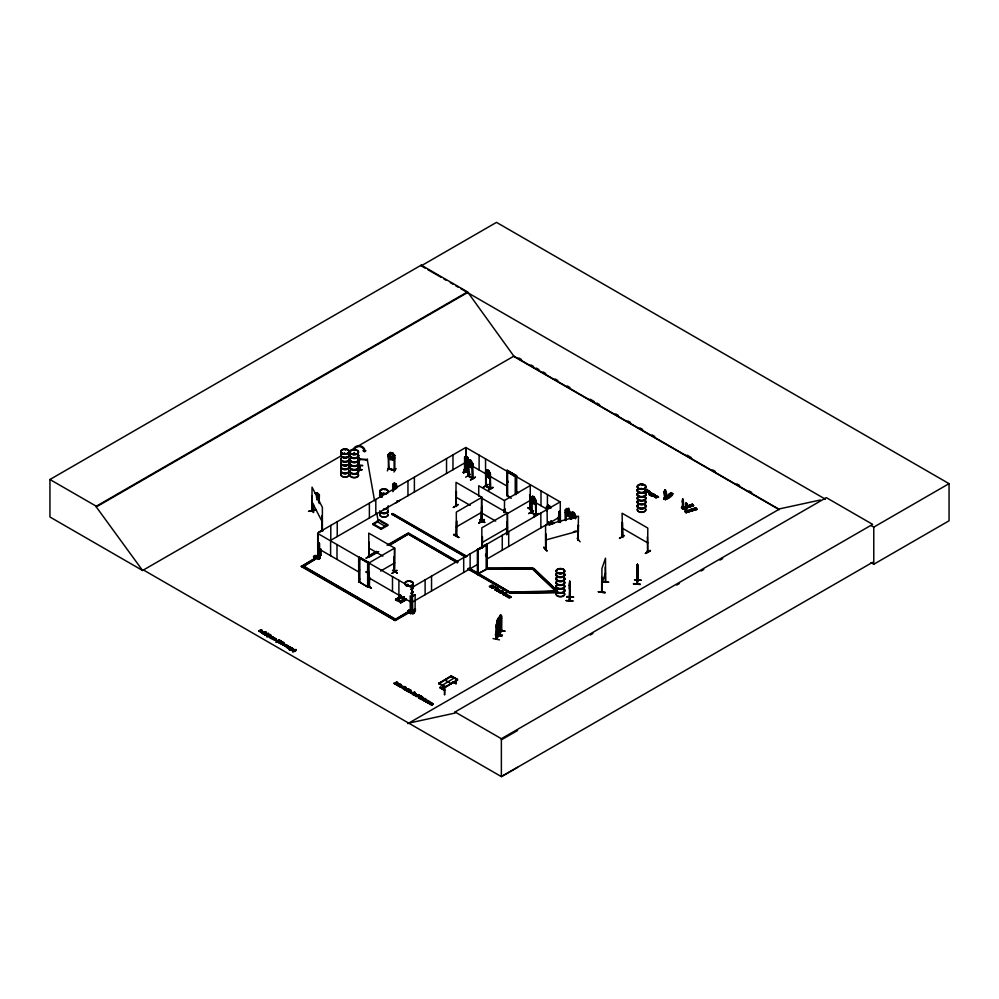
<?xml version="1.0" encoding="UTF-8"?>
<svg xmlns="http://www.w3.org/2000/svg" width="999" height="999" viewBox="0 0 999 999"><rect width="100%" height="100%" fill="white"/><g stroke="black" fill="none" stroke-linecap="round" stroke-linejoin="round"><path stroke-width="1.5" d="M289.935 649.138C290.709 647.14 294.73 649.625 291.646 647.914C288.187 647.777 292.095 650.911 289.985 648.938M358.466 463.573L359.153 463.336M358.504 458.379L359.153 457.954L359.353 467.744M637.137 584.04L637.162 583.291M636.825 571.528L637.15 565.584L637.05 584.115L638.099 580.307L637.412 564.26L636.838 571.216M358.466 463.099L359.165 462.924L358.466 463.499M359.165 458.429L358.504 457.879M359.128 458.191L359.128 463.511M569.455 587.162L569.58 587.712C569.13 592.532 570.604 584.74 569.742 581.068L569.418 586.063M569.692 582.317L569.418 600.923L570.017 582.117M569.455 585.389L569.542 582.442M683.229 508.066L683.653 503.071M686.7 511.775L686.937 507.13M566.146 600.699L572.939 601.086M605.132 592.432L598.438 591.67M365.734 459.94C351.236 458.916 369.518 459.053 365.846 459.69M367.257 459.815C367.32 462.112 367.345 457.367 367.407 459.665M637.075 570.292L637.187 567.844M263.149 632.13L261.301 632.492L263.574 631.843M569.68 585.839L569.755 581.88M357.967 469.655L362.075 469.705L358.004 469.268M569.817 588.136L569.942 584.477M665.809 498.626L666.121 493.906A1.511 1.011 51 0 0 665.858 491.858L665.809 491.908A1.511 1.011 51 0 1 666.058 493.956L666.121 493.906M633.503 584.028L640.309 584.39L633.553 583.566M264.298 634.427C265.334 636.313 263.898 631.668 267.02 633.99L268.169 633.391L267.02 633.99M415.671 695.579C417.008 698.226 414.86 693.781 418.256 695.391M637.399 564.335L636.912 573.339L637.287 568.306M276.561 642.432L276.873 641.558A3.034 1.748 0 0 1 277.51 641.033L278.421 640.659A3.209 1.848 0 0 1 279.358 640.509C280.232 637.762 273.913 643.681 276.873 641.246A3.034 1.748 0 0 1 277.51 640.721L279.92 640.484M637.075 571.328L637.374 565.072M292.57 651.673L295.279 651.298L295.941 649.412L295.279 650.986L292.582 651.66L295.891 649.737M367.657 586.85L367.657 562.587L359.49 557.867L359.553 582.167L358.753 581.955L358.653 556.893L368.294 562.212L368.082 587.337L359.565 582.092L359.565 557.991L367.957 562.412L359.565 557.991M682.23 500.949C683.403 506.73 680.856 506.168 683.716 508.316M682.429 502.347L682.854 498.901M682.255 507.38L682.841 507.242M685.601 504.97L686.076 502.622M685.701 504.657L685.626 505.319M686.301 510.764L685.814 511.126M685.714 511.138L685.701 505.294M696.041 508.279L685.127 511.65L685.077 510.789L686.013 510.801M687.037 506.793L687.125 506.131M636.738 573.938L637.262 565.496M637.075 572.639L637.337 566.608L636.912 572.689M636.75 573.876L637.075 574.999L637.399 566.695M655.019 495.392L653.933 494.443L655.032 495.267M498.364 620.704L498.801 617.869M500.187 615.859L499.05 624.15M362.063 469.73L358.004 469.48M497.602 622.939L497.115 624.65L496.853 620.754L496.378 639.273L498.651 635.601L498.651 620.754L497.627 619.505L496.078 626.71C498.026 631.68 499.338 615.958 497.689 626.585M496.491 625.486L496.978 626.086L497.477 625.274L498.276 618.331M501.448 630.132L499.125 634.353L499.113 619.492L499.388 634.427L499.488 618.881L500.624 614.66L501.436 615.846L501.461 631.131L501.648 615.908M493.044 638.573L499.463 639.86M496.041 633.728L502.472 635.014M665.396 489.735L664.71 489.735M664.884 497.864L665.209 497.952M664.622 490.01L664.572 491.396A1.511 1.011 51 0 0 664.31 493.231L665.009 499.138L664.435 497.814L665.247 497.852M566.733 596.828L573.538 597.177L566.745 596.515M569.617 589.385L569.405 585.451M569.717 585.689L569.655 600.936L569.492 599.937M570.242 582.192L569.705 600.849M633.541 583.828L640.297 584.378M358.653 458.628L358.778 467.732L359.415 459.877M358.254 469.43L358.741 466.645M360.164 458.928L360.189 459.677M358.791 466.62L358.316 469.23M359.128 469.48L359.877 465.571M359.44 469.542L360.139 465.596M358.728 465.534L362.837 465.559L358.728 465.297M499.113 620.529L498.364 621.74M285.951 646.59L287.874 646.99L286.026 646.715M403.996 689.335C404.857 687.986 406.905 689.422 404.483 689.173M424.937 701.036C423.539 702.01 428.583 700.836 426.373 700.212M497.614 624.238L498.351 625.411L497.514 624.288L498.351 618.356M498.364 618.393L497.589 624.3M499.388 619.155C499.25 612.574 502.909 614.56 499.987 621.241L499.488 620.641L498.489 623.676L497.989 623.076M499.188 619.505L499.85 615.921M500.611 621.678L501.461 618.144L499.925 623.001L499.088 621.865L499.937 622.914M494.655 586.638C491.246 591.408 491.058 583.816 494.655 586.95M294.593 649.999C293.419 647.889 289.385 649.787 294.58 649.887C290.821 648.938 293.706 652.135 292.657 649.525M399.175 686.363C400.249 683.953 403.833 687.549 399.962 685.689C399.163 687.512 401.76 686.55 399.637 686.475M408.778 691.733C413.474 690.596 408.391 691.708 410.177 692.182C407.792 693.281 410.102 688.723 411.463 691.683M430.569 704.008C430.132 705.706 436.163 703.034 430.656 704.17M510.177 597.365C507.18 598.626 509.378 597.19 510.564 596.99A1.411 0.812 0 0 1 510.789 597.34C510.526 595.354 507.43 599.25 506.893 595.966C512.312 595.004 506.343 597.677 506.655 595.941M359.465 560.489L359.49 559.502M359.578 569.517L359.465 570.292M359.578 579.445L359.578 578.533M407.13 585.314L406.206 584.84L407.367 585.177M411.226 582.355L411.376 582.217M438.798 683.541L451.211 675.873L457.455 679.432L457.517 680.132L445.117 687.075L438.823 683.229M444.817 686.55L444.58 694.967L444.343 686.55M478.096 551.598L478.134 552.36L478.234 551.61M478.096 562.287L478.146 561.363L478.196 562.275M478.134 570.454L478.234 570.953M478.096 571.328L478.134 570.629M515.746 478.708L515.771 477.722L515.771 478.633M515.771 487.712L515.771 488.623M515.796 487.774L515.771 488.449M260.09 630.069L260.539 631.58L258.629 630.781L260.776 631.53L260.577 630.182M272.165 637.187C272.69 634.165 261.875 640.034 269.643 634.365C272.739 635.514 268.369 636.813 270.916 635.327M496.391 624L496.166 639.223L498.189 635.389M498.651 635.651L496.141 638.598M501.66 630.806L499.425 634.427M681.88 508.179L692.669 504.745L681.655 507.954L681.605 507.092L682.792 506.83L682.03 507.28M500.761 593.206C502.222 590.634 504.358 592.557 502.46 592.332L501.923 591.72L503.321 592.519M644.904 489.46L644.855 489.273A4.258 2.46 0 0 1 644.505 492.457A4.258 2.46 0 0 1 638.748 492.544A4.258 2.46 0 0 1 638.111 489.248M269.93 637.399L270.679 636.438L272.19 637.075M284.665 643.955C280.844 645.267 287.125 642.532 282.205 643.731C283.604 647.14 281.418 642.782 284.628 644.08M294.593 649.687L293.981 650.599L292.657 649.837M401.91 685.851L401.286 686.763L399.962 685.689M411.463 691.37L410.851 692.282L409.528 691.508M506.605 595.379C500.249 595.304 510.951 593.369 505.519 595.691C507.03 593.631 511.775 597.739 507.405 595.716M654.944 495.941C655.868 498.314 653.334 495.729 656.892 496.103M637.15 565.621L637.487 564.26L637.986 580.569M637.412 566.608L637 567.919M634.552 579.919L641.358 580.282L634.602 579.682M637.799 580.244L636.775 584.065L636.85 583.154M691.708 509.49L692.082 510.027M394.655 488.661L395.941 483.853L394.293 482.917L392.682 484.34L392.782 490.309M276.161 642.195L278.421 640.359A3.209 1.848 0 0 1 279.358 640.197L279.907 640.184M292.57 651.36L294.742 651.248L296.328 649.637M498.014 591.108L499.2 592.357C504.657 588.998 497.352 592.956 498.851 590.896M312.275 511.388L312.038 496.178L312.237 511.401L312.125 510.514M321.915 530.919L321.953 530.282M453.908 534.39L458.791 537.425L453.946 534.34M458.753 537.4L453.896 534.627M487.712 470.541L487.2 473.301L488.249 474.812L488.786 473.176L487.774 470.517M548.788 505.831L548.226 508.616M651.098 492.819C649.4 496.128 647.09 491.233 650.911 492.732C647.914 495.292 649.899 491.645 648.701 490.759L646.153 492.232L648.701 490.459L649.862 491.745M601.735 577.297L601.635 592.345M605.269 567.182L605.506 582.242L605.207 581.693M602.047 581.643L608.778 582.28L602.085 581.505M601.935 592.357L601.91 568.481L605.506 558.191L605.569 582.092M605.094 592.857L598.438 591.92M260.851 632.292L262.088 631.468L263.499 631.88M428.646 701.348C431.93 702.285 425.137 704.445 429.745 701.798M507.43 595.167L506.356 594.53M396.503 684.69L397.964 684.74L396.978 684.103L396.054 684.752L397.165 685.202L396.191 684.078L398.426 684.128L397.477 683.528L398.276 684.565M496.491 590.421L497.939 590.172M601.91 583.329L605.506 573.039M456.131 682.729L453.958 681.917L456.006 683.666L456.193 682.979M390.447 454.945L391.171 453.009L392.595 455.294M665.858 498.576L664.56 498.051M485.876 554.133L485.576 555.107M486.076 555.269C485.789 556.805 487.1 554.657 485.514 555.144M669.005 495.904L669.218 495.267L668.468 495.729M544.03 547.315L547.04 550.899L543.781 547.39M546.99 550.861L543.743 547.44M345.13 449.6L345.804 449.687L345.092 449.812M344.143 453.396L344.88 453.621M344.98 453.771L344.455 453.234M354.383 450.424L354.633 450.499M355.032 450.262L354.707 450.074M353.296 454.108L354.558 454.133L353.708 454.508M354.358 453.996L353.559 454.458M384.178 489.56L384.69 489.672M382.979 493.419L384.24 493.444M560.002 572.739L559.552 573.389L560.439 573.064M560.689 573.289L559.902 572.951M642.082 485.077L641.995 484.565M640.559 488.711L641.258 488.523M642.095 484.927L642.12 484.727M641.37 488.973L641.258 488.336M641.87 488.786L641.171 488.986M468.781 461.625L469.605 459.665L471.216 460.651L472.802 463.923L472.739 466.233L471.191 467.707L469.58 466.72L468.044 463.461M487.2 469.942L486.401 473.563L488.523 476.186L489.56 475.387L488.773 470.854C488.199 468.718 484.503 471.153 486.288 471.478L486.163 486.451L485.839 485.502M531.88 498.151L532.704 496.191L531.043 497.639L531.043 499.999L532.654 503.284L534.34 504.195L535.951 502.772L535.839 500.437L534.34 497.127L532.654 496.216M547.427 507.117L548.239 505.157L549.85 506.143M546.141 548.351L545.516 549.063L546.303 548.601M578.521 539.685L577.847 540.234L578.371 539.51M466.271 471.291L464.435 472.14L466.121 470.616M415.671 695.891C417.52 692.819 422.602 697.04 416.745 696.216M313.686 512.462L311.7 508.616M408.728 690.321C409.078 687.537 407.48 692.607 406.081 690.484M397.427 685.052L398.888 684.14L397.452 683.516M406.83 688.723L405.219 690.097L403.996 688.848L406.368 688.711L405.419 688.111L406.306 689.085L404.495 689.372L405.894 689.023M275.524 639.735C275.387 638.748 271.666 639.61 275.899 639.098C272.203 641.633 278.384 639.372 275.287 638.511M275.225 638.948L274.263 638.011L275.274 638.698M394.83 457.967L392.619 459.99L390.409 459.627L388.236 456.868L388.236 454.508L390.422 452.522L392.644 452.884L394.83 455.482L394.093 455.357L394.155 469.855M388.224 454.545L390.422 452.522L389.36 456.531L392.245 458.404L393.656 457.242L392.644 452.884M390.459 459.528L390.409 452.559M392.607 459.89L392.619 452.934M368.906 556.805L368.506 555.943L376.461 551.348M369.218 557.28L368.731 542.145L368.831 556.992M397.702 501.273L397.54 501.386M456.356 506.043L456.356 506.193M455.806 506.281L455.856 491.458L456.468 506.456M481.318 511.688L481.143 520.966L481.093 520.342M481.818 521.066L481.268 520.779M481.768 521.765L481.93 522.165M621.853 537.187L622.589 537.362L622.09 513.224L647.802 528.071L647.652 552.085L647.364 536.85M647.227 551.298L647.851 551.436M388.911 467.357L387.312 470.904M394.83 455.482L394.83 470.479L388.286 468.831L394.892 470.329M388.986 468.968L388.424 454.395L388.411 469.418M394.23 470.404L394.33 469.667L394.73 470.479M393.943 472.028L396.153 468.543M468.007 475.999L468.007 457.554L466.421 456.643L467.844 457.654L468.194 472.515L466.096 471.528L465.959 447.377L317.919 532.854L317.907 557.454M468.069 461.151L468.668 476.136M472.377 477.984L472.839 478.758L472.352 463.623M472.515 463.524L472.564 478.359M472.789 478.733L468.069 475.999L472.952 478.034L468.543 475.736M486.163 485.914L490.634 488.274L486.288 485.764M485.626 486.138L490.459 488.923L490.409 474.05L488.861 470.779L487.175 469.867L485.564 471.291L486.288 471.478M486.101 486.451L486.351 485.789M531.493 512.774L535.939 515.272L536.051 500.299L535.377 499.962L535.864 515.284M531.431 512.425L535.601 514.86M548.601 522.015L551.261 523.326M550.924 523.963L550.986 521.003M570.217 597.39L569.942 582.117M269.892 636.076L267.832 636.263M369.68 586.076L369.518 586.076M369.305 586.85L369.642 577.459M394.355 572.102L394.767 548.026L369.043 562.874L368.993 586.775L369.642 586.613M482.267 521.228L482.23 513.511M530.294 509.403L529.595 509.615L530.307 508.903M496.491 588.274L498.414 588.536L496.94 588.586L498.414 588.848L497.502 588.399L498.264 590.297L496.103 590.209L497.152 590.933M396.578 683.491C392.57 685.476 395.229 681.53 397.802 682.929M498.314 619.792L498.126 623.738L498.676 621.341L499.025 622.265M498.289 618.381L499.125 617.095M498.176 635.302L498.451 635.976L498.164 620.804M501.161 616.158L501.198 631.093M498.276 625.399L499.113 624.113M501.81 636.113L495.467 634.652M498.351 629.732L504.907 631.143L498.464 629.807M499.413 633.591L501.198 630.706M501.885 635.976L495.342 634.877M491.396 587.537C495.179 584.028 494.43 589.535 491.358 587.375M654.195 496.466L655.731 495.666L656.88 496.291M272.165 636.887L271.753 637.574M499.075 622.227L499.213 618.369L498.663 620.666L498.351 619.817M400.262 594.78L397.315 599.575L400.374 594.867M400.562 594.942L397.49 599.65M404.245 597.102L401.173 601.81L404.12 597.002M404.42 597.177L401.473 601.972L403.771 598.451M366.783 571.553L366.483 572.552L366.084 571.828M366.645 572.077L366.808 572.327M507.917 482.317L507.892 481.543M508.254 482.067L507.467 481.905L507.604 480.731M316.383 497.165L317.12 495.092L316.371 493.169M438.823 683.441L451.211 676.073L457.342 679.345M438.986 683.603L445.117 687.287L457.517 679.919L445.417 686.975M440.159 687.487L444.555 690.284L440.122 687.961L440.259 687.225M456.006 683.653L452.772 681.78M313.349 504.458L313.349 510.564L313.411 504.595M688.361 505.756L688.835 506.256M464.435 472.14L466.121 471.166L468.668 472.577L469.505 472.09L466.983 470.716M466.421 471.491L466.271 470.754L464.622 472.015M317.095 499.675L319.33 497.052L317.145 499.775M270.816 635.539L269.693 634.727L268.943 635.476M264.36 634.178L266.895 633.803M485.739 555.082L486.026 555.894M440.134 687.537L443.556 687.062L444.13 689.735M444.168 686.013L443.469 687.225L444.305 686.251M413.236 694.717C419.405 689.46 407.48 694.33 412.387 693.406L413.236 694.717L414.922 692.444M316.758 498.314L318.182 496.678L317.133 492.669L319.33 494.692L319.23 503.596M411.101 693.181L413.549 693.743L414.922 692.757M413.549 693.743L414.51 692.207M412.874 694.517L413.361 693.968M427.272 701.186L426.373 700.524M669.392 495.616L668.743 495.779M392.595 456.331L391.146 457.005L390.447 455.981M320.629 548.888L320.542 554.92M412.063 611.238L415.434 608.978L412.063 610.689M412.088 611.45L415.434 608.978M353.621 453.833L354.608 454.195M383.017 493.319L384.24 493.306M384.165 493.681L383.566 493.843M560.639 573.226L560.164 573.438M425.012 701.161L426.86 701.435L425.437 701.273M313.511 556.568L318.669 559.14L313.511 556.568C314.847 553.321 323.339 558.141 318.519 559.265M412.837 613.698L414.51 612.437L412.837 613.711L407.829 611.026L412.987 613.598M398.838 683.928L396.953 685.326M497.465 589.26L498.826 589.959L497.265 591.233L498.738 589.56L496.765 589.048L494.792 589.81L496.441 588.548M427.784 701.123L426.061 701.585M260.152 630.282C264.897 631.231 260.065 628.433 260.689 630.981C256.331 632.305 262.238 630.656 263.561 632.017M477.734 574.5L478.046 549.812L486.213 545.092L486.163 569.393L478.121 573.95M496.328 638.885L496.615 624.05M272.09 637.012C265.984 635.014 273.239 641.433 269.056 635.551M498.089 591.321C503.833 588.199 494.168 593.818 501.111 591.258M369.068 586.7L369.468 577.372M456.993 535.252L456.356 535.914M472.802 466.196L471.241 467.669L469.555 466.758M547.302 509.765L546.703 506.643L548.239 505.157M565.384 520.404L565.322 509.952L566.933 508.516L568.543 509.515L570.179 512.749M571.553 519.318L571.553 513.374C571.478 511.051 573.014 512.05 571.678 515.459L572.739 517.47L573.788 518.081L574.837 517.282L574.05 512.749L572.514 511.813M507.242 595.067L505.519 596.003M319.268 558.229L317.557 557.23L318.206 556.231M412.088 610.913L412.112 611.625L415.122 609.702L415.122 594.855L412.237 596.328L414.947 594.755M268.943 635.164L270.292 635.089M654.857 495.329C650.599 496.228 655.044 495.716 653.808 494.443M408.628 690.134C403.608 692.02 411.101 688.323 406.081 690.184M664.572 491.396L664.622 491.346A1.511 1.011 51 0 0 664.372 493.194L664.722 498.101M670.941 492.844L663.648 498.863L670.941 492.844C676.997 493.106 665.821 501.823 663.798 498.763L664.522 497.527L664.497 498.851M664.248 499.113L671.303 493.131L664.298 499.125M665.496 499.338L666.233 498.239L666.37 498.938M672.589 493.793L665.147 499.475L666.37 498.289M665.384 499.575L672.802 493.606L665.546 499.637M260.627 630.394L262.075 630.794M271.516 637.037L270.504 636.45M283.229 643.868L284.166 644.405L282.967 643.968M293.981 650.599L294.181 649.999M293.906 650.287C294.68 648.788 291.558 649.575 294.081 649.775M508.728 596.79C508.766 594.892 507.767 595.367 508.666 596.478M401.286 686.763C401.074 684.814 400.449 685.376 401.223 686.438M652.572 495.529C652.547 497.327 654.907 493.768 656.48 496.403M656.206 496.69C656.98 495.192 653.858 495.979 656.38 496.191M410.851 692.282C410.601 690.321 410.04 690.896 410.776 691.957M432.579 704.233L431.568 703.646M438.986 683.266L445.417 686.563M578.471 525.212L578.096 540.347M692.082 510.139L692.095 509.465M263.024 632.005C259.041 631.768 265.921 632.042 260.851 632.117M649.712 491.695L646.153 491.92M287.874 646.678C283.966 646.703 290.484 646.79 287.387 645.779M288.187 646.803C287.637 642.769 282.367 648.201 286.451 644.805M498.201 590.322L497.44 589.56M681.593 507.792L682.629 508.941L693.568 505.669L682.767 509.09M692.282 504.345C689.785 503.583 694.093 507.48 691.283 504.507M692.532 504.607L681.518 507.792M693.393 505.482L692.369 504.158M693.431 505.519L692.369 504.283M685.202 511.725L696.141 508.441L694.755 508.341M685.963 512.362L697.04 509.365L685.901 512.45L687.275 511.588L686.101 511.85M695.754 508.041L696.94 509.14L685.876 512.425M494.617 587.474L495.916 587.075M494.617 587.787L495.529 586.863M270.254 636.6C269.705 638.736 271.928 637.861 273.539 638.061M507.405 596.028L507.23 596.703L508.241 596.728M409.528 691.208C409.315 692.532 410.726 693.393 408.766 691.72M431.318 704.095L432.13 705.094M407.829 611.038C410.077 607.879 410.239 612.637 414.098 612.949M645.017 490.147L644.78 489.248M289.91 648.064C290.784 646.615 283.778 648.388 290.709 647.265C287.687 650.224 291.396 646.665 289.398 647.377M415.721 694.892C416.595 693.443 409.59 695.217 416.521 694.093C413.199 697.452 418.544 692.095 413.449 694.53M373.027 523.713L379.52 519.955L387.699 524.675L387.699 525.524L381.193 529.283L373.027 524.562L373.027 523.713L381.193 528.434L381.193 529.283M381.193 528.434L387.699 524.675M320.517 554.907L320.517 555.444M344.393 453.446L345.042 453.446M354.52 450.224L354.558 450.212A4.783 3.884 10.5 0 1 359.178 446.516A4.783 3.884 10.5 0 1 363.936 450.711L362.987 450.661L364.448 451.823L365.909 450.836L364.96 450.774A5.732 4.658 10.5 0 0 359.265 445.741A5.732 4.658 10.5 0 0 353.571 450.074L352.622 450.012A4.233 2.448 0 0 0 351.798 454.295A4.233 2.448 0 0 0 358.504 452.572A4.233 2.448 0 0 0 352.572 450.074M319.343 543.394L317.744 542.482L319.343 543.394L319.343 558.254L317.744 557.33M319.343 558.254L317.719 557.13L315.284 558.603L314.31 558.041L317.832 555.894M314.385 558.041L317.919 555.906M315.16 558.254L319.992 555.444L315.284 558.603M465.247 470.879L462.812 472.302L463.798 472.864L468.506 470.017L467.52 469.443L468.381 469.867M466.096 470.991L468.194 472.127M411.763 596.765L411.7 611.6M560.277 511.026L560.451 522.402M411.813 611.675L409.99 610.052L411.538 611.001M409.99 610.052L409.99 610.589M411.925 596.665L410.177 595.854L410.302 610.839L394.18 620.117L410.252 610.364L411.888 611.475M409.677 612.787L414.51 610.039L409.677 613.099L410.651 613.661C421.615 607.667 410.552 610.514 409.802 613.086M501.548 592.557C501.885 594.455 499.5 592.557 502.185 591.87M423.426 699.45C422.727 703.071 430.444 696.528 423.851 700.848M394.38 482.954L393.519 486.613L395.654 489.235M392.944 484.265L392.944 491.695M392.682 486.7L394.293 489.985M396.703 488.424L395.991 483.816L397.265 486.725M397.04 501.111L397.465 501.91M400.075 500.199L395.342 503.309M368.931 557.33L369.168 542.395M456.468 491.608L455.981 506.181M378.721 551.585L369.443 556.955L368.506 556.406L369.056 556.992M370.729 555.456L365.934 558.266L370.966 555.519M453.234 507.48L458.291 504.52L453.496 507.317M456.768 520.854L456.493 536.088L456.506 521.203M481.755 506.206L481.843 522.327L481.755 497.19L456.031 482.33L455.881 506.356M481.518 507.105L482.017 522.227M392.732 570.379L397.327 572.989M479.77 519.742L484.89 522.352L480.032 519.592M394.018 562.474L394.243 571.965M396.89 570.529L392.033 573.326M456.331 535.364L456.58 536.038M396.853 570.267L392.095 573.326M479.595 522.689L484.39 519.892M479.358 522.277L484.128 519.43M478.996 523.064L484.365 519.842M483.753 520.479L478.746 523.189M504.27 512.574L504.795 509.09L504.957 512.037M504.27 509.702L504.957 509.178M529.645 494.742L530.307 509.44L530.244 485.564L504.52 500.412L504.433 512.475M366.383 585.589L371.453 588.186L367.832 585.876M371.228 588.361L367.794 586.138M532.642 510.427L528.059 507.817M482.267 536.6L482.267 546.615M621.94 537.237L622.09 522.252L622.577 537.375M622.527 537.337L622.527 522.502M619.492 538.449L624.313 535.626M650.436 550.786L645.379 553.434L650.411 550.724M650.199 550.362L645.416 553.409L650.199 550.574M464.585 457.192L466.133 456.493L464.585 457.192L464.597 472.24M464.572 469.33L463.748 469.842L468.668 472.265M465.959 470.716L464.597 471.69M318.818 556.206L320.629 555.157M318.993 556.293L320.804 555.244L320.804 548.988M558.903 511.65C561.588 508.528 556.356 519.28 558.903 521.665M412.5 610.976L415.434 609.515M340.834 456.043L142.595 570.491L49.95 517.007L49.95 479.495L421.216 265.147L467.544 291.883L513.861 356.144L779.12 509.29M421.216 265.147L421.216 265.834L496.491 222.377L949.05 483.653L949.05 520.791L873.775 564.248L871.078 562.687M49.95 479.495L96.279 506.231L467.544 291.883M517.582 767.332L501.373 776.623L143.469 569.992L142.595 570.491L96.279 506.93L467.544 292.582M348.938 451.361L513.861 356.144M465.959 462.225L330.794 540.272L330.794 525.424M468.718 476.186L468.668 461.301L467.944 461.126L469.605 459.665L471.166 460.689L471.953 465.222L470.904 466.021L469.842 465.409L468.781 463.399M472.952 463.786L472.29 463.474L472.352 478.496M411.188 611.376L395.117 620.654L301.336 566.508L317.407 556.768L318.344 557.305L303.609 566.283M373.027 524.562L378.221 521.553M464.76 556.68L391.783 514.085L392.719 513.548L467.045 556.455M301.336 566.508L317.407 557.23L318.344 557.767M391.783 514.547L392.719 514.01L465.696 556.143M318.344 557.305L302.272 567.057M470.504 474.225L465.621 477.235M468.718 475.799L472.952 478.071M470.504 479.795L475.362 477.047M470.504 480.107L475.374 477.297M488.861 470.779L490.472 474.063L489.897 473.613L490.234 488.548M489.972 473.801L490.621 488.836L485.839 486.038M490.359 476.398C488.012 482.455 482.942 467.27 487.225 476.898L488.861 477.847M515.746 494.418L515.746 476.223L507.579 471.503L507.629 495.804L506.943 495.404L507.155 470.292L516.583 475.736L516.583 493.381M483.241 487.412L488.124 484.39L483.304 487.175M387.075 545.229L408.291 532.979L458.354 561.888M368.506 556.406L376.461 551.81M388.399 544.93L408.291 533.441L457.03 561.575M368.506 555.943L369.443 556.48L377.397 551.898M389.335 545.004L409.228 533.516L389.335 545.466M492.944 487.175L488.124 490.272L493.194 487.587M506.943 470.417L516.583 475.736M482.055 497.24L456.331 512.087L456.281 535.988M262.45 633.154L265.422 631.805L262.762 633.653M262.45 633.466L265.422 631.805M263.249 633.616L266.159 632.33L263.561 634.115M263.249 633.928L266.159 632.33M265.659 634.465C267.482 631.693 263.499 635.614 265.384 634.627M266.758 634.14L264.76 634.39L266.758 633.828M268.169 633.391L265.185 634.74M265.509 635.239L268.169 633.691M358.753 581.955L358.991 556.98M267.095 636.151L269.643 634.365M267.72 635.864C271.179 636.625 266.408 635.864 268.669 635.327L269.243 636.5L267.095 635.839M456.331 526.935L482.055 512.087M380.619 571.041L394.767 562.874M272.889 636.975L271.303 638.573M270.979 638.386L273.214 637.162M273.214 637.474L273.564 638.074M273.326 639.435L274.663 638.648L272.24 638.811L274.475 637.899L274.8 638.836L273.326 639.747M272.24 639.123L274.475 637.899M274.413 640.371L276.348 639.21L275.225 638.648M279.295 641.633C283.416 640.684 273.913 643.756 279.533 640.809M277.622 642.232L279.857 640.996M280.182 641.583L279.57 641.47M281.431 641.158C279.72 643.368 284.253 639.335 279.208 643.144C277.934 642.257 282.068 640.609 281.681 642.669C284.34 641.683 276.486 644.467 281.418 642.207M278.896 642.956L281.805 641.37M281.631 642.02L283.341 642.469L281.868 642.207M531.593 497.927L531.818 512.699M279.72 643.443L281.681 642.669M533.728 497.202L533.728 501.161L532.679 498.613L533.191 496.89L533.778 497.165M534.253 497.202L535.039 501.735L534.003 502.534L532.942 501.923L531.88 499.912M280.806 643.756L283.791 642.407M280.806 644.068L283.791 642.719M507.092 513.773L530.244 500.412M281.968 644.305L283.554 644.805M284.54 645.916L286.226 645.317L288.674 646.066L287.188 647.752L288.798 646.69L287.375 646.078M284.54 646.216L287.1 645.891M288.124 646.528L286.114 646.328L287.075 647.452M287.65 648.014C289.298 644.992 292.682 648.813 288.823 648.688M292.982 648.888C291.046 651.46 287.2 648.888 290.996 649.35M291.271 649.2C292.744 645.267 290.085 652.022 289.011 649.238M290.996 649.662L289.36 649.362M292.982 648.576L290.384 649.113L292.32 648.588M533.566 510.951L528.746 513.536M531.643 512.412L535.776 514.71M291.895 650.037L293.481 650.536M291.87 649.899L293.481 650.849M481.83 542.682L507.554 527.834M546.578 506.618L546.703 511.101M535.402 514.585L535.776 515.247M549.8 506.181L550.899 508.316M538.461 513.573L533.603 516.62L538.424 513.523M533.603 516.62L538.461 513.773M546.578 508.966L546.628 506.58M533.853 516.72L538.673 513.936M510.639 592.095L509.702 592.632L477.559 574.075L478.496 573.526L510.639 592.557L478.496 574L477.559 574.537L477.422 549.438L486.85 543.993L487.062 569.118L479.045 572.939M395.629 599.2L400.824 601.485L400.824 602.397L395.629 600.112L395.629 599.2L401.223 595.978M397.115 598.788L401.273 601.186C408.116 596.378 407.167 600.262 401.273 602.097L397.115 599.7L397.115 598.788L401.598 596.191M395.629 600.112L401.598 597.102L398.239 599.05M406.056 599.775L400.686 602.872L400.824 601.485M400.337 601.76L406.056 598.863M565.821 520.654L565.996 510.164L565.272 509.977L566.933 508.516L566.108 512.25L567.17 514.26L568.231 514.872L569.268 514.073C566.72 498.601 571.64 518.144 570.117 518.668M412.237 602.16L478.159 564.098M487.537 558.678L560.277 516.683M569.68 512.487L570.279 518.581M570.279 512.637L569.605 512.499M549.15 525.287L554.008 522.539M551.798 524.3L554.208 522.914L551.56 524.2L551.423 521.253M570.829 513.186L570.953 519.155M566.883 515.621L565.322 512.3L566.883 515.621L568.568 516.533L570.067 515.084M570.941 515.521L571.903 517.732M575.686 515.984C571.89 509.165 577.222 516.333 575.237 518.656M301.336 566.046L395.117 620.192L411.188 610.913M477.335 573.926C480.419 574.875 469.305 570.292 468.044 568.556M487.325 568.156L486.376 569.168M487.062 569.118L486.725 544.218M646.465 490.209L647.14 489.535L644.555 491.308M644.555 491.008L647.14 489.535M573.389 531.855L576.073 530.931M649.387 491.296L647.727 491.733L648.751 490.821M646.153 492.232L650.324 492.145L651.098 493.131M647.727 491.708L649.275 491.458M492.594 585.589C491.396 587.574 488.911 586.888 489.972 586.425L492.594 585.589L491.221 585.164M649.25 494.53C658.503 492.257 648.838 496.191 649.575 495.029M491.683 585.751L489.972 586.425M490.309 586.613L492.594 585.289M649.25 494.842L652.197 493.206M650.499 494.443C652.996 495.267 654.195 492.544 650.774 494.28M652.31 495.679L651.186 495.954L653.933 494.742M651.186 495.954L654.133 494.318M494.792 589.81L497.465 588.461M654.283 496.59L655.781 496.94M654.907 495.042L654.283 496.903L655.781 497.252M655.681 497.427C661.251 495.904 656.231 497.902 655.993 497.914M655.681 497.739L657.916 496.503M658.591 497.215L657.592 496.316M498.201 590.022L496.503 589.635L496.091 590.571M499.937 590.259L498.089 591.008L499.088 591.745M501.111 590.946L498.876 591.858M499.675 592.32L502.659 590.971L499.999 592.819M499.675 592.632L502.659 590.971M502.397 591.683L503.271 591.558M502.46 592.332L500.811 592.981M502.747 594.093L505.731 592.744L503.071 594.592M502.747 594.405L505.731 592.744M506.118 593.781L506.081 593.056L503.546 594.867L505.457 593.456L506.568 594.093M503.546 594.867L506.456 593.269M504.333 595.017L506.243 593.906M504.333 595.329L506.568 594.405M468.044 569.018L509.702 593.106L510.639 592.557M510.801 597.352C510.077 594.13 509.59 598.788 508.541 597.277M393.993 683.428C396.74 685.489 394.455 680.356 397.802 682.617C395.479 680.319 397.09 686.937 393.993 683.129M397.452 683.828L398.838 684.24M396.553 684.477L397.964 684.44M399.463 684.253L399.725 685.027C402.884 683.378 394.405 687.025 399.463 684.565M399.675 684.377L401.386 684.814L400.474 684.377M401.074 684.977L399.987 684.552L401.074 684.665M397.764 685.789L399.725 685.027M399.288 686.338L400.799 686.688M399.2 686.201L400.799 687M403.796 686.363L406.143 687.374L405.394 688.099M403.796 686.675L406.143 687.687M402.41 688.161L404.995 687.062L405.844 687.861L404.995 687.362L402.41 688.473L404.657 686.862M402.41 688.473L404.657 687.175M405.394 688.411L406.78 688.823L404.895 689.909M405.669 690.047L408.653 688.698L407.704 689.547M405.669 690.359L408.653 688.698M407.617 691.171L410.601 689.809L407.929 691.658M407.617 691.47L410.601 689.809M413.449 694.842C415.184 691.982 418.481 695.691 414.635 695.529M417.02 696.053C418.019 694.155 414.535 697.14 418.119 695.416M440.184 682.779L449.725 677.272M416.558 696.64L419.53 694.979M418.456 697.427L421.004 695.953L422.602 696.877L420.055 698.651C415.796 695.479 422.053 700.586 420.354 698.176L419.105 697.452L421.516 697.402L419.105 697.452M418.456 697.739L421.004 696.266L422.602 697.19M421.041 696.64L420.342 697.04L421.041 696.328L422.627 697.939L421.004 695.953M420.404 698.863L422.627 697.627M420.716 699.038L423.039 698.626L421.578 699.537L423.052 698.251L422.152 698.214M421.578 699.537L423.489 698.701L422.627 697.939M421.578 699.225L423.526 698.301L422.427 698.064M424.063 698.463C423.564 698.426 426.461 699.113 424.338 699.238C423.251 701.186 421.578 699.924 424.063 698.763M425.162 698.451L422.652 699.937L423.588 700.037M453.896 682.454L456.206 683.553M423.526 700.661L425.761 699.437M425.861 702.01L427.734 701.236L426.436 699.837M427.659 700.823L426.361 700.199M425.412 701.061L426.86 701.123M427.809 703.134L429.258 702.097L426.623 702.147L428.534 701.036L429.695 702.01M426.623 702.459L428.858 701.223M427.809 702.821L429.258 701.91L428.646 701.66M431.256 702.984L431.556 702.784A1.486 0.862 0 0 0 431.093 702.484L428.933 703.084L430.02 704.283L428.921 703.358L431.168 702.859L430.557 704.607M430.644 704.445L432.155 704.794M431.318 703.783C433.928 706.006 433.404 702.247 431.243 703.471M407.854 723.638L779.982 508.778L820.329 500.012M455.044 711.975L826.31 497.627L872.639 524.375L501.373 738.723L455.044 711.975L455.044 713.061L408.716 723.139M590.222 635.014L592.931 633.453M676.735 585.064L679.445 583.503M701.073 571.016L703.771 569.455M719.992 560.089L722.702 558.528M871.091 525.574L873.775 527.122L949.05 483.653M872.639 562.275L501.373 776.623L501.373 738.723M501.373 739.809L517.582 730.519M515.247 476.511L507.28 471.853L515.247 476.511L515.247 494.58M507.317 482.455L508.029 481.905M367.632 571.653L367.632 572.652M507.155 470.292L507.28 495.954L510.364 497.265M359.565 582.092L367.532 586.763M320.267 554.77L321.116 554.682M320.267 555.307L321.116 555.069M313.349 510.027L312.687 510.514M312.699 510.489L315.959 509.952M311.663 508.666L313.349 512.487M464.947 472.065L464.76 457.292M404.021 597.202L401.96 598.276L404.058 597.227M394.543 572.277L394.455 547.976L368.731 533.116L368.956 557.367M577.959 540.184L578.471 516.196L545.579 525.162L545.616 549.188L546.266 549.038M450.911 676.385L457.455 679.844M450.911 676.585L451.848 676.585M468.806 472.44L463.748 469.53M394.168 469.68L389.011 469.105L394.667 469.955M318.706 494.817L319.23 494.692M344.992 453.933L344.817 453.871M345.13 465.559L344.205 465.497M354.37 466.133L353.434 466.071M641.62 500.724L640.646 500.511M560.489 585.127L559.552 585.077M487.262 568.831L533.878 568.431L557.43 590.884L510.839 592.095L510.889 593.319L556.331 592.507L510.889 592.857L510.839 592.095M556.306 590.284L533.878 568.893L487.262 569.293L487.262 568.056L532.742 568.056L532.742 569.293L556.293 591.745L557.43 591.346M682.492 499.238L682.492 500.574M683.304 499.812L683.041 499.275M683.503 502.072L683.316 501.323M686.7 503.708L686.7 505.044L686.775 503.508M687.387 505.881L688.486 505.394L689.585 506.543M689.46 505.219L690.546 504.745L691.658 505.881M682.629 508.141L683.803 507.879L682.717 508.878M693.481 505.307L682.792 509.115M682.629 508.941L693.481 505.432M690.858 509.453C693.98 512.175 689.01 509.09 691.957 509.103L693.056 510.377L691.957 509.228M695.117 509.715L694.018 508.441L692.931 508.791L694.03 509.94M695.841 507.992L684.977 511.5L686.263 512.824M696.952 509.128L686.088 512.637L686.176 511.938M312.762 509.94L315.959 509.565M414.36 692.831L411.101 693.481M545.679 534.315L545.766 549.163M577.946 540.359L577.909 525.374L578.571 525.337M580.119 541.82L577.147 538.249M545.579 540.022L578.471 531.043M445.279 686.837L444.617 686.837M444.555 689.822L440.01 687.362M319.842 555.606L319.093 555.194L319.88 555.394M315.072 510.202L308.529 511.363L315.16 510.327M321.965 516.008L322.053 531.181M322.952 530.856L319.018 531.793L321.641 531.281M315.672 493.331L316.383 493.206M316.021 509.702L313.311 509.852M312.749 504.557L312.749 510.639L316.021 510.089M490.172 488.548L490.134 473.701M367.083 572.177L366.146 571.903M444.518 690.284L440.322 687.836M531.331 512.425L531.331 497.577L531.181 512.562M510.839 592.557L521.453 592.37M533.566 592.157L556.293 591.283L532.742 568.831M487.262 568.531L532.742 568.531M566.745 596.728L573.538 597.177M566.146 600.499L572.939 600.836M358.504 457.954L359.153 457.992M359.365 467.382L358.728 467.332L359.453 467.42M272.927 637.637L273.888 637.574M279.57 641.158L280.494 641.37M286.488 645.466L287.45 645.704M506.356 594.218L507.455 594.667L506.73 596.378M430.357 703.758L429.395 703.446L431.256 703.296M430.357 704.07C427.872 703.82 430.881 701.523 431.718 703.296M497.152 590.621L496.091 590.259M287.075 647.14L286.451 646.828L287.874 646.99M405.107 689.485L404.046 689.11M406.793 584.602L407.455 584.989M637.212 570.354L637.487 571.328M637.075 572.552L636.75 571.515M407.43 689.71L408.316 690.172L406.293 690.446M497.415 590.471L496.491 590.109M271.066 637.599L269.98 637.175M283.529 645.104L282.592 644.817M405.369 689.322L404.495 689.06M426.323 701.735L425.437 700.961L427.11 700.973M598.438 591.67L605.132 592.469M311.938 511.413L312.038 487.15L322.377 507.292L322.39 531.206M500.362 615.446L499.862 619.305M497.44 620.304L497.514 621.927M496.865 620.804L497.677 619.592L497.989 621.291M499.125 624.163C500.836 623.101 499.088 614.173 499.488 618.881M496.078 626.71L496.865 627.747M498.364 629.932L504.907 631.156M397.04 685.014L396.665 684.178L398.214 684.29M644.78 488.936L644.855 489.572M466.421 470.954L468.194 471.978L466.283 471.091M317.907 556.693L319.655 557.667M647.377 551.123L647.602 552.047M670.217 495.829L668.356 495.067M667.632 495.654L669.48 496.291M317.882 556.93L319.343 557.492M317.982 557.255L317.919 541.87M319.38 558.316L319.131 557.617M320.192 558.291L314.972 555.656M412.237 610.639L412.774 611.126L412.237 587.3L560.277 501.835L560.277 522.477M409.428 609.802L414.51 612.437M414.51 612.749L409.29 609.914L414.31 612.787M624.075 535.564L619.555 538.211M527.822 507.879L532.704 510.664M504.433 509.615L503.833 512.325M506.805 521.703L507.08 533.503M479.795 519.642L484.615 522.514M453.696 534.765L458.553 537.524M394.018 556.743L394.28 572.177M392.507 570.441L397.39 573.226M369.043 571.903L369.155 586.875M467.844 472.515L466.258 471.59L466.221 447.702L560.277 501.998M410.127 610.189L411.538 611.538M410.177 610.701L411.763 611.613L411.763 587.737L317.707 533.441L317.707 548.289L359.465 572.402M421.216 265.834L425.187 268.132M427.834 269.655L441.071 277.297M443.718 278.833L446.366 280.357M450.337 282.655L452.984 284.178M455.631 285.702L458.279 287.237M460.926 288.761L825.436 499.213M518.781 357.979L521.466 359.528M530.894 364.972L533.591 366.521M536.276 368.082L538.973 369.63M543.006 371.965L545.704 373.526M555.132 378.958L557.817 380.519M567.245 385.964L569.942 387.512M590.134 399.175L594.18 401.511M596.865 403.059L599.562 404.62M615.721 413.948L618.418 415.497M627.834 420.941L630.531 422.502M639.959 427.934L642.644 429.495M652.072 434.94L654.77 436.488M687.087 455.144L691.121 457.48M712.662 469.917L715.359 471.466M736.9 483.903L739.597 485.464M749.013 490.909L751.71 492.457M513.424 356.206L779.295 509.702M647.14 489.847L646.44 489.522M647.727 491.408L648.925 491.733L649.025 490.984M655.194 495.791L656.206 496.378M654.944 496.253L656.281 497.015M622.09 528.071L647.802 542.932M507.067 470.629L516.258 475.924L516.258 494.567M569.667 512.337L569.68 518.419M575.224 515.546L575.686 518.344M548.738 505.869L549.8 508.491M466.221 462.549L468.806 464.036M472.664 466.271L485.514 473.688M489.473 475.974L506.655 485.889M515.909 491.233L518.543 492.757M535.726 502.672L547.415 509.428M533.341 510.901L528.783 513.523M548.439 522.115L550.986 523.451M551.585 524.063L551.161 520.904M504.433 500.586L478.721 485.739L478.721 496.128M456.031 497.19L470.179 505.357M481.518 512.924L495.666 521.103M477.422 549.438L478.121 549.85L486.188 545.254L477.697 549.6L477.622 574.562M391.783 514.085L466.108 557.005M468.981 568.019L478.271 573.389M470.304 569.243L476.948 573.076M457.417 562.425L408.291 534.053L457.417 562.887M505.756 593.256L506.456 593.581M380.694 521.478L387.699 525.524M497.015 588.586L497.277 589.348M496.216 588.423L497.552 589.198M507.654 595.579L508.666 596.166M376.66 521.378L384.84 526.098M489.248 586.301L490.759 587.187M368.731 547.976L382.879 556.143M358.653 556.893L368.169 562.287L368.082 587.337M359.553 557.954L367.607 562.612M368.718 577.734L411.763 602.597M401.96 598.276L400.287 597.302L400.337 595.067M453.896 681.98L456.006 683.204M399.987 684.552L400.249 685.326M399.188 684.402L400.524 685.177M420.342 696.728L421.516 697.402M423.801 698.613L425.199 699.425M400.212 685.539L401.223 686.126M409.777 691.058L410.776 691.645M412.762 692.981L413.549 693.443M265.459 632.317L266.159 632.642M281.106 641.346L281.805 641.683M282.967 643.656L283.978 644.243M292.894 649.387L293.906 649.974M270.254 636.912L271.578 637.362M507.28 495.954L511.263 498.276M466.383 471.728L466.421 456.643M638.036 580.257L638.036 565.409M571.303 513.286L571.391 519.405M531.518 497.739L531.643 512.799M415.347 610.764L410.651 613.648M273.539 637.749L272.665 637.799M481.356 522.065L481.518 498.076L507.242 512.924L507.242 533.404M393.843 571.715L393.856 562.574M694.755 508.204L695.853 509.353M689.46 505.094L690.559 506.243M687.387 505.744L688.498 506.893M681.693 507.692L682.629 508.666M484.178 519.73L479.37 522.514M397.44 683.141L396.103 682.642L396.553 683.628M686.325 502.709L686.688 503.533M443.593 687.087L444.305 689.522M319.33 494.692L319.156 501.985M312.038 501.998L322.377 522.14M406.83 689.035L405.719 688.224M686.7 505.044L687.062 506.505M636.912 570.329L637.387 571.328M685.926 510.826L685.801 512.062L685.551 510.589L687.275 512.237L687.187 511.5M262.113 630.931C259.29 627.509 261.588 636.413 263.561 631.705M637.075 568.968L637.237 569.68L637.262 567.207M438.798 683.129L438.823 683.84M510.177 597.677L509.69 596.59L510.564 596.678A1.411 0.812 0 0 1 510.789 597.04M685.664 510.914L685.464 511.7M399.2 686.5L400.387 685.214L401.91 686.151M637.1 570.791L637 569.38L637.15 570.229M367.27 459.602L374.575 500.824M376.735 513.036L378.097 520.666M498.863 617.882L499.113 619.492M665.834 490.347L665.809 491.908M636.8 584.015L636.912 568.556M569.742 581.168L569.842 582.829M556.293 591.283L556.331 592.507M873.775 527.122L873.775 564.248M683.716 507.792L683.803 508.528L682.092 506.893L681.992 508.004M683.316 499.987L683.229 501.348M672.065 494.205L670.217 493.568M653.808 494.143L653.658 494.905M648.701 490.459L648.751 491.121M646.778 489.323L646.815 490.034M575.399 515.596L575.399 518.568M571.116 513.124L571.116 519.055M569.842 512.387L569.842 518.331M565.559 509.915L565.559 520.304M559.078 511.75L559.078 521.765M558.678 518.693L558.678 521.553M551.585 521.153L551.635 524.15M547.415 494.567L547.415 506.456M547.29 524.175L547.015 506.693M546.141 534.04L546.203 549.063M541.008 490.871L541.008 505.731M540.859 513.036L540.859 527.897M516.371 475.861L516.371 493.506M508.703 531.605L508.703 546.453M507.717 533.541L507.554 512.974L481.83 527.834L481.83 548.301M506.805 527.422L506.805 534.577M506.643 527.522L506.643 534.677M506.081 593.056L506.081 594.68M504.795 509.09L504.795 511.95M502.272 535.314L502.272 550.174M498.364 620.679L498.189 635.926M496.765 589.048L496.703 588.399M486.85 543.993L486.85 568.993M485.851 471.228L485.701 486.213L485.514 458.841M482.43 536.7L482.43 546.715M481.993 536.95L481.993 548.401M479.108 455.144L479.108 469.992M470.129 553.883L470.129 568.731M468.231 461.051L468.394 476.248M463.698 557.592L463.698 572.452M456.068 682.891L454.095 682.329M454.595 677.759L441.733 685.601M452.972 454.882L452.972 469.73M451.386 683.741L444.955 680.032M446.541 458.591L446.541 473.439M431.543 576.161L431.543 591.008M426.323 701.423L426.173 702.197M425.437 699.25L425.474 699.912M425.112 579.87L425.112 594.717M414.385 477.147L414.385 492.007M407.954 480.869L407.954 495.716M405.669 598.651L405.669 599.55M401.273 601.186L401.273 602.097M400.686 601.972L400.686 602.872M398.901 580.307L398.901 595.167M397.427 684.74L397.277 685.501M397.215 501.011L397.127 501.723M396.628 599.063L396.628 599.974M396.016 599.425L396.016 600.337M393.381 484.515L393.381 490.459M393.107 484.415L393.219 490.559M392.495 576.623L392.495 591.47M379.52 519.955L379.52 520.804M375.811 499.425L375.811 514.285M369.38 503.146L369.38 517.994M359.79 465.596L359.066 469.28M358.778 462.125L358.778 467.732M358.866 556.768L358.866 581.768M337.225 521.703L337.225 536.563M337 544.58L337 559.428M330.607 540.884L330.607 555.731M322.19 515.971L322.153 531.206M319.505 543.294L319.518 558.354M318.619 494.642L318.631 502.21M287.337 646.99L287.188 647.752M282.43 642.02L282.48 642.819L280.806 641.545M265.784 632.117L265.821 632.842M96.279 506.231L96.279 506.93M644.867 493.244A4.258 2.46 0 0 1 644.505 496.565A4.258 2.46 0 0 1 638.748 496.64A4.258 2.46 0 0 1 638.111 493.344M644.904 492.982A4.308 2.485 0 0 1 644.542 496.341A4.308 2.485 0 0 1 638.711 496.428A4.308 2.485 0 0 1 638.061 493.081M644.867 496.69A4.258 2.46 0 0 1 644.505 499.999A4.258 2.46 0 0 1 638.748 500.087A4.258 2.46 0 0 1 638.111 496.778M644.842 496.441A4.233 2.448 0 0 1 644.492 499.75A4.233 2.448 0 0 1 638.761 499.825A4.233 2.448 0 0 1 638.124 496.54M644.904 488.886A4.308 2.485 0 0 1 644.542 492.245A4.308 2.485 0 0 1 638.711 492.332A4.308 2.485 0 0 1 638.061 488.986M644.867 492.557A4.258 2.46 0 0 1 644.505 495.879A4.258 2.46 0 0 1 638.748 495.954A4.258 2.46 0 0 1 638.111 492.657M644.904 492.782A4.308 2.485 0 0 1 644.542 496.141A4.308 2.485 0 0 1 638.711 496.216A4.308 2.485 0 0 1 638.061 492.869M644.904 488.673A4.308 2.485 0 0 1 644.542 492.032A4.308 2.485 0 0 1 638.711 492.12A4.308 2.485 0 0 1 638.061 488.773M644.867 488.461A4.258 2.46 0 0 1 644.505 491.77A4.258 2.46 0 0 1 638.748 491.858A4.258 2.46 0 0 1 638.111 488.561M644.867 504.932A4.258 2.46 0 0 1 644.505 508.241A4.258 2.46 0 0 1 638.748 508.316A4.258 2.46 0 0 1 638.111 505.019M644.904 504.67A4.308 2.485 0 0 1 644.542 508.029A4.308 2.485 0 0 1 638.711 508.104A4.308 2.485 0 0 1 638.061 504.77M644.867 508.366A4.258 2.46 0 0 1 644.505 511.675A4.258 2.46 0 0 1 638.748 511.763A4.258 2.46 0 0 1 638.111 508.466M644.842 508.141A4.233 2.448 0 0 1 644.492 511.438A4.233 2.448 0 0 1 638.761 511.513A4.233 2.448 0 0 1 638.124 508.229M644.842 497.065A4.233 2.448 0 0 1 644.492 500.362A4.233 2.448 0 0 1 638.761 500.449A4.233 2.448 0 0 1 638.124 497.165M644.867 500.824A4.258 2.46 0 0 1 644.505 504.145A4.258 2.46 0 0 1 638.748 504.22A4.258 2.46 0 0 1 638.111 500.924M644.867 504.245A4.258 2.46 0 0 1 644.505 507.554A4.258 2.46 0 0 1 638.748 507.629A4.258 2.46 0 0 1 638.111 504.333M644.904 504.458A4.308 2.485 0 0 1 644.542 507.817A4.308 2.485 0 0 1 638.711 507.892A4.308 2.485 0 0 1 638.061 504.557M644.904 500.362A4.308 2.485 0 0 1 644.542 503.721A4.308 2.485 0 0 1 638.711 503.796A4.308 2.485 0 0 1 638.061 500.449M644.867 500.137A4.258 2.46 0 0 1 644.505 503.459A4.258 2.46 0 0 1 638.748 503.533A4.258 2.46 0 0 1 638.111 500.237M563.723 577.647A4.258 2.46 0 0 1 563.361 580.968A4.258 2.46 0 0 1 557.617 581.043A4.258 2.46 0 0 1 556.967 577.747M563.761 577.397A4.308 2.485 0 0 1 563.399 580.756A4.308 2.485 0 0 1 557.567 580.831A4.308 2.485 0 0 1 556.918 577.484M563.723 581.093A4.258 2.46 0 0 1 563.361 584.403A4.258 2.46 0 0 1 557.617 584.49A4.258 2.46 0 0 1 556.967 581.193M563.711 580.856A4.233 2.448 0 0 1 563.349 584.153A4.233 2.448 0 0 1 557.629 584.228A4.233 2.448 0 0 1 556.98 580.943M563.761 573.301A4.308 2.485 0 0 1 563.399 576.66A4.308 2.485 0 0 1 557.567 576.735A4.308 2.485 0 0 1 556.918 573.389M563.723 576.96A4.258 2.46 0 0 1 563.361 580.282A4.258 2.46 0 0 1 557.617 580.357A4.258 2.46 0 0 1 556.967 577.06M563.723 573.551A4.258 2.46 0 0 1 563.361 576.873A4.258 2.46 0 0 1 557.617 576.947A4.258 2.46 0 0 1 556.967 573.651M563.761 577.185A4.308 2.485 0 0 1 563.399 580.544A4.308 2.485 0 0 1 557.567 580.619A4.308 2.485 0 0 1 556.918 577.285M563.761 573.089A4.308 2.485 0 0 1 563.399 576.448A4.308 2.485 0 0 1 557.567 576.523A4.308 2.485 0 0 1 556.918 573.176M563.723 572.864A4.258 2.46 0 0 1 563.361 576.186A4.258 2.46 0 0 1 557.617 576.261A4.258 2.46 0 0 1 556.967 572.964M563.723 589.335A4.258 2.46 0 0 1 563.361 592.644A4.258 2.46 0 0 1 557.617 592.732A4.258 2.46 0 0 1 556.967 589.422M563.761 589.073A4.308 2.485 0 0 1 563.399 592.432A4.308 2.485 0 0 1 557.567 592.519A4.308 2.485 0 0 1 556.918 589.173M563.723 592.769A4.258 2.46 0 0 1 563.361 596.091A4.258 2.46 0 0 1 557.617 596.166A4.258 2.46 0 0 1 556.967 592.869M563.711 592.532A4.233 2.448 0 0 1 563.349 595.829A4.233 2.448 0 0 1 557.629 595.916A4.233 2.448 0 0 1 556.98 592.632M563.711 581.48A4.233 2.448 0 0 1 563.349 584.777A4.233 2.448 0 0 1 557.629 584.852A4.233 2.448 0 0 1 556.98 581.568M563.723 585.239A4.258 2.46 0 0 1 563.361 588.548A4.258 2.46 0 0 1 557.617 588.623A4.258 2.46 0 0 1 556.967 585.327M563.723 588.648A4.258 2.46 0 0 1 563.361 591.957A4.258 2.46 0 0 1 557.617 592.045A4.258 2.46 0 0 1 556.967 588.736M563.761 588.861A4.308 2.485 0 0 1 563.399 592.22A4.308 2.485 0 0 1 557.567 592.307A4.308 2.485 0 0 1 556.918 588.96M563.761 584.765A4.308 2.485 0 0 1 563.399 588.124A4.308 2.485 0 0 1 557.567 588.211A4.308 2.485 0 0 1 556.918 584.865M563.723 584.552A4.258 2.46 0 0 1 563.361 587.862A4.258 2.46 0 0 1 557.617 587.936A4.258 2.46 0 0 1 556.967 584.64M381.431 497.177A4.308 2.485 0 0 1 379.945 494.268M380.669 496.94A4.246 2.448 0 0 1 380.007 494.517M381.431 496.965A4.308 2.485 0 0 1 379.945 494.055M382.442 497.002A4.246 2.448 0 0 1 380.007 493.831M388.236 510.564A4.308 2.485 0 0 1 384.64 513.411A4.308 2.485 0 0 1 379.707 511.326M388.236 510.352A4.308 2.485 0 0 1 384.64 513.199A4.308 2.485 0 0 1 379.707 511.113M388.174 510.801A4.258 2.46 0 0 1 385.177 513.536A4.258 2.46 0 0 1 380.082 512.175M388.174 510.114A4.258 2.46 0 0 1 385.177 512.849A4.258 2.46 0 0 1 380.082 511.488M383.516 509.527A4.258 2.46 0 0 0 388.174 506.705A4.258 2.46 0 0 0 388.174 506.018M388.236 506.256A4.308 2.485 0 0 1 383.516 509.115M387.937 507.28A4.258 2.46 0 0 1 384.627 508.828M358.179 459.203A4.258 2.46 0 0 1 354.945 462.624A4.258 2.46 0 0 1 350.062 459.927M358.229 458.953A4.308 2.485 0 0 1 354.395 462.45A4.308 2.485 0 0 1 350.262 459.065M358.166 462.412A4.233 2.448 0 0 1 354.945 465.821A4.233 2.448 0 0 1 350.075 463.136M358.229 454.845A4.308 2.485 0 0 1 354.395 458.354A4.308 2.485 0 0 1 350.262 454.957M353.621 453.396A4.308 2.485 0 0 1 354.745 453.384M358.179 458.516A4.258 2.46 0 0 1 354.945 461.938A4.258 2.46 0 0 1 350.062 459.24M358.179 455.107A4.258 2.46 0 0 1 354.945 458.529A4.258 2.46 0 0 1 350.062 455.831M353.634 453.671A4.258 2.46 0 0 1 354.745 453.658M358.229 458.741A4.308 2.485 0 0 1 354.395 462.237A4.308 2.485 0 0 1 350.262 458.853M358.229 454.632A4.308 2.485 0 0 1 354.395 458.141A4.308 2.485 0 0 1 350.262 454.745M353.621 453.184A4.308 2.485 0 0 1 354.745 453.171M358.179 454.42A4.258 2.46 0 0 1 354.945 457.842A4.258 2.46 0 0 1 350.062 455.144M358.179 470.879A4.258 2.46 0 0 1 354.945 474.3A4.258 2.46 0 0 1 350.062 471.615M358.229 470.417A4.308 2.485 0 0 1 354.395 473.913A4.308 2.485 0 0 1 350.262 470.529M358.179 474.3A4.258 2.46 0 0 1 354.945 477.722A4.258 2.46 0 0 1 350.062 475.037M358.166 474.075A4.233 2.448 0 0 1 354.945 477.485A4.233 2.448 0 0 1 350.075 474.812M358.166 463.024A4.233 2.448 0 0 1 354.945 466.421A4.233 2.448 0 0 1 350.075 463.748M358.229 466.533A4.308 2.485 0 0 1 354.395 470.029A4.308 2.485 0 0 1 350.262 466.645M358.179 470.192A4.258 2.46 0 0 1 354.945 473.613A4.258 2.46 0 0 1 350.062 470.929M358.179 466.783A4.258 2.46 0 0 1 354.945 470.204A4.258 2.46 0 0 1 350.062 467.52M358.229 466.321A4.308 2.485 0 0 1 354.395 469.817A4.308 2.485 0 0 1 350.262 466.433M358.179 466.096A4.258 2.46 0 0 1 354.945 469.518A4.258 2.46 0 0 1 350.062 466.833M349.263 459.24A4.258 2.46 0 0 1 344.605 462.062A4.258 2.46 0 0 1 341.096 458.741M349.325 459.003A4.308 2.485 0 0 1 344.605 461.863A4.308 2.485 0 0 1 341.034 458.491M349.263 462.674A4.258 2.46 0 0 1 344.605 465.497A4.258 2.46 0 0 1 341.096 462.175M349.25 462.437A4.233 2.448 0 0 1 344.605 465.247A4.233 2.448 0 0 1 341.109 461.938M349.325 454.907A4.308 2.485 0 0 1 344.605 457.767A4.308 2.485 0 0 1 341.034 454.395M349.263 458.553A4.258 2.46 0 0 1 344.605 461.376A4.258 2.46 0 0 1 341.096 458.054M349.263 455.144A4.258 2.46 0 0 1 344.605 457.967A4.258 2.46 0 0 1 341.096 454.645M349.325 454.695A4.308 2.485 0 0 1 344.605 457.554A4.308 2.485 0 0 1 341.034 454.183M349.263 454.458A4.258 2.46 0 0 1 344.605 457.28A4.258 2.46 0 0 1 341.096 453.958M349.263 470.929A4.258 2.46 0 0 1 344.605 473.751A4.258 2.46 0 0 1 341.096 470.417M349.325 470.679A4.308 2.485 0 0 1 344.605 473.538A4.308 2.485 0 0 1 341.034 470.167M349.263 474.363A4.258 2.46 0 0 1 344.605 477.185A4.258 2.46 0 0 1 341.096 473.851M349.25 474.113A4.233 2.448 0 0 1 344.605 476.935A4.233 2.448 0 0 1 341.109 473.613M349.25 463.061A4.233 2.448 0 0 1 344.605 465.871A4.233 2.448 0 0 1 341.109 462.562M349.275 462.837A4.258 2.46 0 0 1 344.605 465.659A4.258 2.46 0 0 1 341.084 462.325M349.325 466.583A4.308 2.485 0 0 1 344.605 469.443A4.308 2.485 0 0 1 341.034 466.071M349.263 470.242A4.258 2.46 0 0 1 344.605 473.064A4.258 2.46 0 0 1 341.096 469.73M349.263 466.833A4.258 2.46 0 0 1 344.605 469.655A4.258 2.46 0 0 1 341.096 466.321M349.325 470.467A4.308 2.485 0 0 1 344.605 473.326A4.308 2.485 0 0 1 341.034 469.955M349.325 466.371A4.308 2.485 0 0 1 344.605 469.23A4.308 2.485 0 0 1 341.034 465.859M349.263 466.146A4.258 2.46 0 0 1 344.605 468.968A4.258 2.46 0 0 1 341.096 465.634M404.807 583.691A4.233 2.448 0 0 1 409.415 581.256A4.233 2.448 0 0 1 413.224 584.115A4.233 2.448 0 0 1 407.954 586.063M406.93 585.814A4.233 2.448 0 0 1 406.056 585.426M405.382 584.914A4.233 2.448 0 0 1 404.957 584.328M412.787 588.473A4.308 2.485 0 0 1 411.201 589.385M405.994 585.464A4.308 2.485 0 0 1 407.929 584.815M413.211 586.575A4.308 2.485 0 0 1 413.361 587.225M412.737 588.686A4.258 2.46 0 0 1 411.176 589.585M406.044 585.726A4.258 2.46 0 0 1 407.942 585.089M413.211 587.662A4.308 2.485 0 0 1 411.201 589.173M405.994 585.252A4.308 2.485 0 0 1 407.929 584.602M413.211 586.363A4.308 2.485 0 0 1 413.361 587.012M413.161 587.412A4.258 2.46 0 0 1 411.176 588.898M406.044 585.039A4.258 2.46 0 0 1 407.942 584.403M413.161 586.138A4.258 2.46 0 0 1 413.299 586.775M413.161 591.508A4.258 2.46 0 0 1 411.176 592.994M413.211 591.758A4.308 2.485 0 0 1 411.201 593.269M412.737 592.782A4.258 2.46 0 0 1 411.176 593.681M413.136 595.379A4.233 2.448 0 0 1 411.163 596.865M412.787 592.569A4.308 2.485 0 0 1 411.201 593.481M413.161 595.641A4.258 2.46 0 0 1 411.176 597.127M494.218 586.888L491.795 587.737L494.218 586.888M494.218 586.575L491.795 587.424L494.218 586.575M650.674 493.019C647.627 494.855 650.249 491.433 650.624 492.882M499.138 633.753L499.175 633.766M470.104 460.377L469.58 463.124L470.629 464.635L471.166 462.999L470.154 460.352M567.42 509.228L566.908 511.988L567.956 513.498L568.493 511.863L567.482 509.203M572.989 512.437L572.477 515.197L573.513 516.708L574.05 515.072L573.039 512.412M394.842 483.591L394.33 486.338L395.379 487.849L395.916 486.213L394.892 483.566M415.122 609.165L414.61 609.777L415.122 609.165M468.469 469.68L463.548 472.677L468.469 469.68M317.145 492.707L314.91 493.044L317.12 492.782M671.59 494.592L669.73 493.831L671.59 494.717M670.853 495.179L669.005 494.418L670.853 495.179M395.117 619.105L303.209 566.046L395.117 619.105M639.048 488.573A4.258 2.46 0 0 0 645.779 486.85A4.258 2.46 0 0 0 639.822 484.34A4.258 2.46 0 0 0 639.048 488.573M639.048 488.898A4.233 2.448 0 0 0 645.766 487.187A4.233 2.448 0 0 0 639.835 484.69A4.233 2.448 0 0 0 639.048 488.898M639.035 488.698A4.258 2.46 0 0 0 645.791 486.975A4.258 2.46 0 0 0 639.822 484.453A4.258 2.46 0 0 0 639.035 488.698M557.904 572.951A4.258 2.46 0 0 0 564.635 571.228A4.258 2.46 0 0 0 558.691 568.718A4.258 2.46 0 0 0 557.904 572.951M557.917 573.314A4.233 2.448 0 0 0 564.622 571.59A4.233 2.448 0 0 0 558.691 569.093A4.233 2.448 0 0 0 557.917 573.314M557.892 573.101A4.258 2.46 0 0 0 564.647 571.378A4.258 2.46 0 0 0 558.678 568.868A4.258 2.46 0 0 0 557.892 573.101M381.468 493.256A4.258 2.46 0 0 0 388.199 491.533A4.258 2.46 0 0 0 382.242 489.035A4.258 2.46 0 0 0 381.468 493.256M381.468 493.606A4.233 2.448 0 0 0 388.186 491.883A4.233 2.448 0 0 0 382.255 489.385A4.233 2.448 0 0 0 381.468 493.606A4.233 2.448 0 0 0 388.186 491.895A4.233 2.448 0 0 0 382.255 489.398A4.233 2.448 0 0 0 381.468 493.618M383.516 517.045A4.258 2.46 0 0 0 388.174 514.223A4.258 2.46 0 0 1 383.516 517.057A4.258 2.46 0 0 1 380.007 513.736A4.258 2.46 0 0 0 383.516 517.045M354.945 466.071A4.258 2.46 0 0 0 358.179 462.649A4.258 2.46 0 0 1 354.945 466.096A4.258 2.46 0 0 1 350.062 463.411A4.258 2.46 0 0 0 354.945 466.071M351.785 453.971A4.258 2.46 0 0 0 358.529 452.247A4.258 2.46 0 0 0 352.56 449.737A4.258 2.46 0 0 0 351.785 453.971M342.545 453.409A4.258 2.46 0 0 0 349.3 451.673A4.258 2.46 0 0 0 343.331 449.163A4.258 2.46 0 0 0 342.545 453.409A4.258 2.46 0 0 0 349.3 451.798A4.258 2.46 0 0 0 343.331 449.288A4.258 2.46 0 0 0 342.545 453.521M342.57 453.721A4.233 2.435 0 0 0 349.263 452.01A4.233 2.435 0 0 0 343.344 449.525A4.233 2.435 0 0 0 342.57 453.721M406.93 585.464A4.233 2.448 0 0 0 413.286 583.341A4.233 2.448 0 0 0 406.93 581.218A4.233 2.448 0 0 0 406.93 585.464"/></g></svg>
